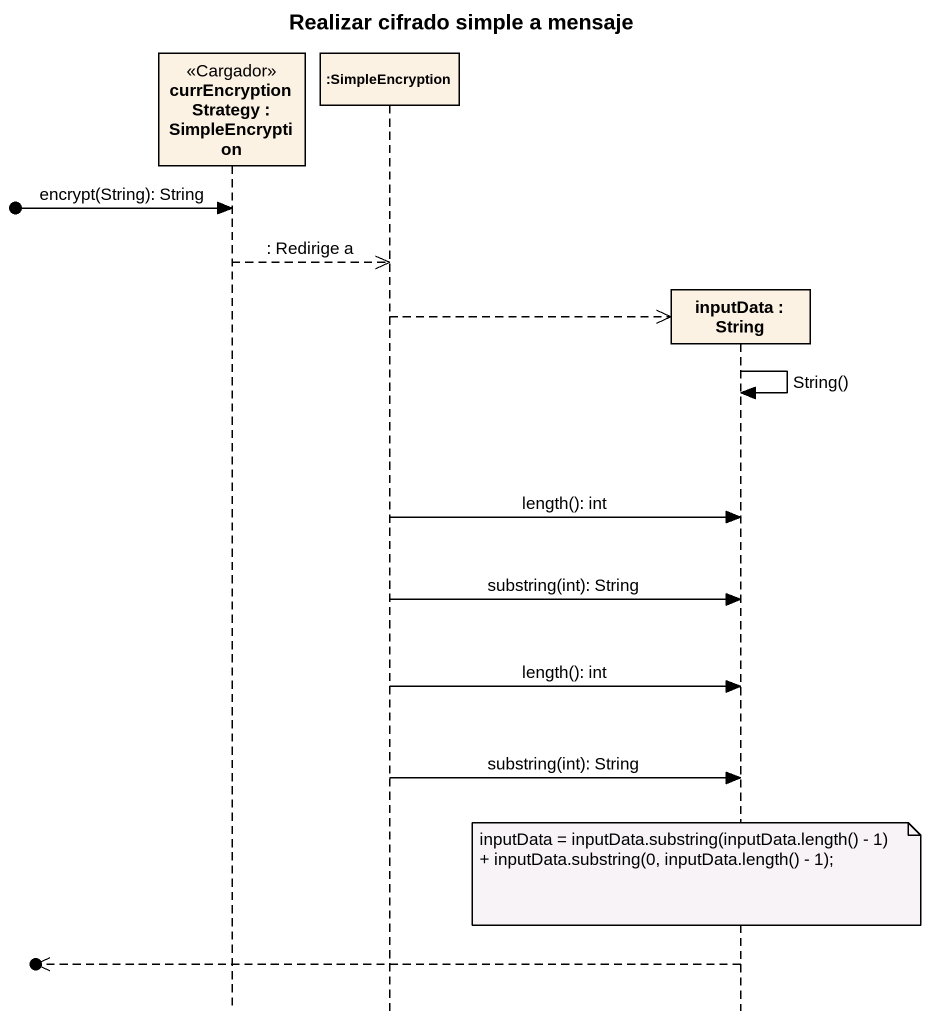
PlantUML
@startuml
title Realizar cifrado simple a mensaje
hide footbox
participant "currEncryptionStrategy : SimpleEncryption" as currEncryptionStrategy <<Cargador>>
participant ":SimpleEncryption" as SimpleEncryption
participant "inputData : String" as inputData

[o-> currEncryptionStrategy : encrypt(String): String
currEncryptionStrategy -->> SimpleEncryption : : Redirige a
SimpleEncryption -->> inputData **
inputData -> inputData : String()
SimpleEncryption -> inputData : length(): int
SimpleEncryption -> inputData : substring(int): String
SimpleEncryption -> inputData : length(): int
SimpleEncryption -> inputData : substring(int): String
note over inputData : inputData = inputData.substring(inputData.length() - 1) + inputData.substring(0, inputData.length() - 1);
[o<<-- inputData
@enduml
